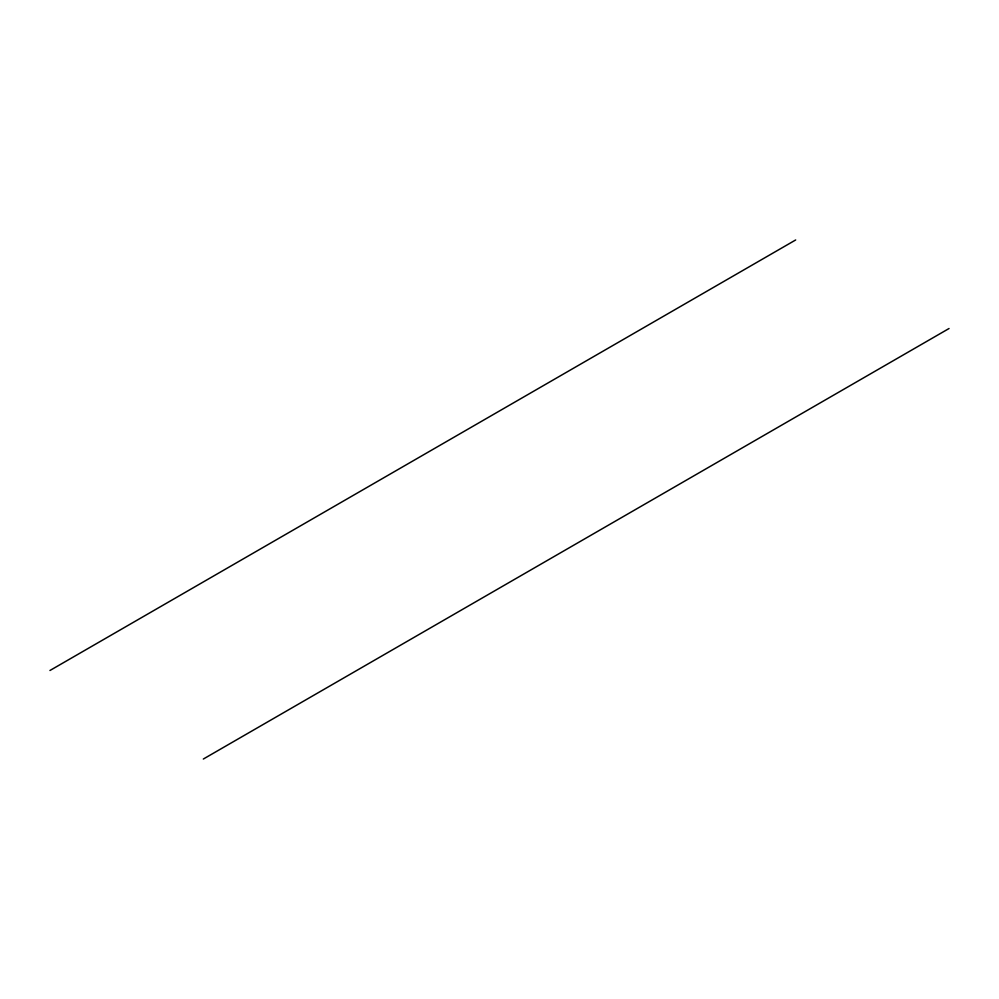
<?xml version="1.0" encoding="UTF-8"?>
<svg xmlns="http://www.w3.org/2000/svg" width="999" height="999" viewBox="0 0 999 999"><rect width="100%" height="100%" fill="white"/><g stroke="black" fill="none" stroke-linecap="round" stroke-linejoin="round"><path stroke-width="1.5" d="M49.95 670.491L795.679 239.96M203.321 759.04L949.05 328.509"/></g></svg>
